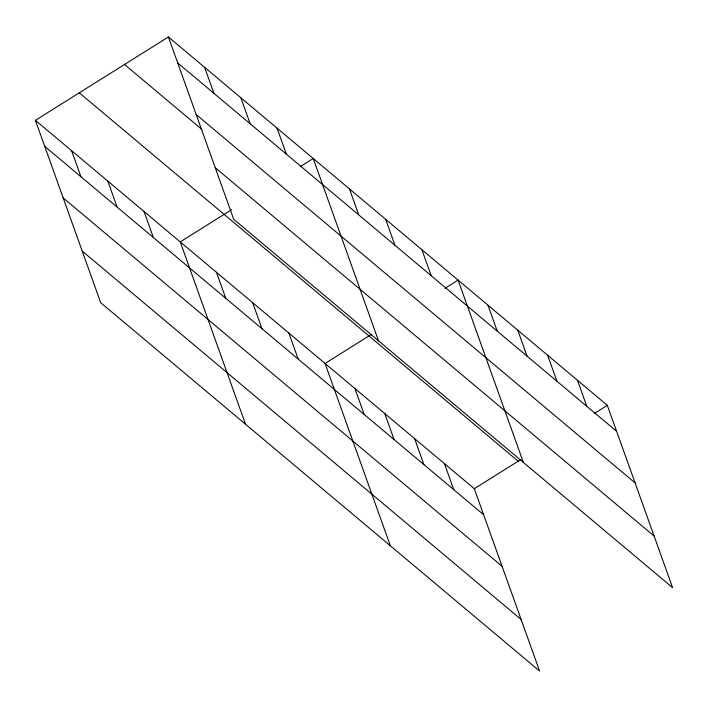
<?xml version="1.0" encoding="UTF-8"?>
<svg xmlns="http://www.w3.org/2000/svg" width="708" height="708" viewBox="0 0 708 708"><rect width="100%" height="100%" fill="white"/><g stroke="black" fill="none" stroke-linecap="round" stroke-linejoin="round"><path stroke-width="1.06" d="M35.4 120.333L474.298 488.706L539.585 671.034L100.686 302.67L35.4 120.333L168.416 36.966L607.314 405.33L672.6 587.667L233.702 219.294L168.416 36.966M231.516 209.754L180.239 241.897L245.526 424.225M300.174 166.716L313.255 158.521L378.541 340.858M371.735 334.211L325.069 363.461L390.356 545.788M445.013 288.28L458.094 280.085L523.371 462.421M474.298 488.706L520.964 459.457M594.242 413.525L607.314 405.33M177.735 62.977L616.633 431.349M196.204 114.563L635.103 482.936M124.519 64.472L201.992 129.493M215.232 167.708L654.13 536.08M79.296 92.819L518.194 461.191M44.719 146.344L483.608 514.716M63.189 197.93L502.078 566.303M82.217 251.083L521.115 619.456M577.471 380.284L586.782 406.304M547.629 355.239L556.939 381.249M517.778 330.185L527.097 356.204M487.936 305.139L497.246 331.149M421.88 249.694L431.199 275.713M385.674 219.303L394.984 245.322M349.46 188.912L358.779 214.931M444.456 463.651L453.766 489.67M414.605 438.606L423.924 464.625M384.763 413.552L394.082 439.571M277.04 128.13L286.359 154.149M354.92 388.506L364.231 414.525M240.835 97.748L250.154 123.758M204.63 67.357L213.94 93.368M288.864 333.07L298.174 359.08M252.65 302.679L261.969 328.689M216.444 272.288L225.763 298.298M144.025 211.506L153.344 237.516M107.82 181.115L117.13 207.125M71.605 150.724L80.924 176.734"/></g></svg>
